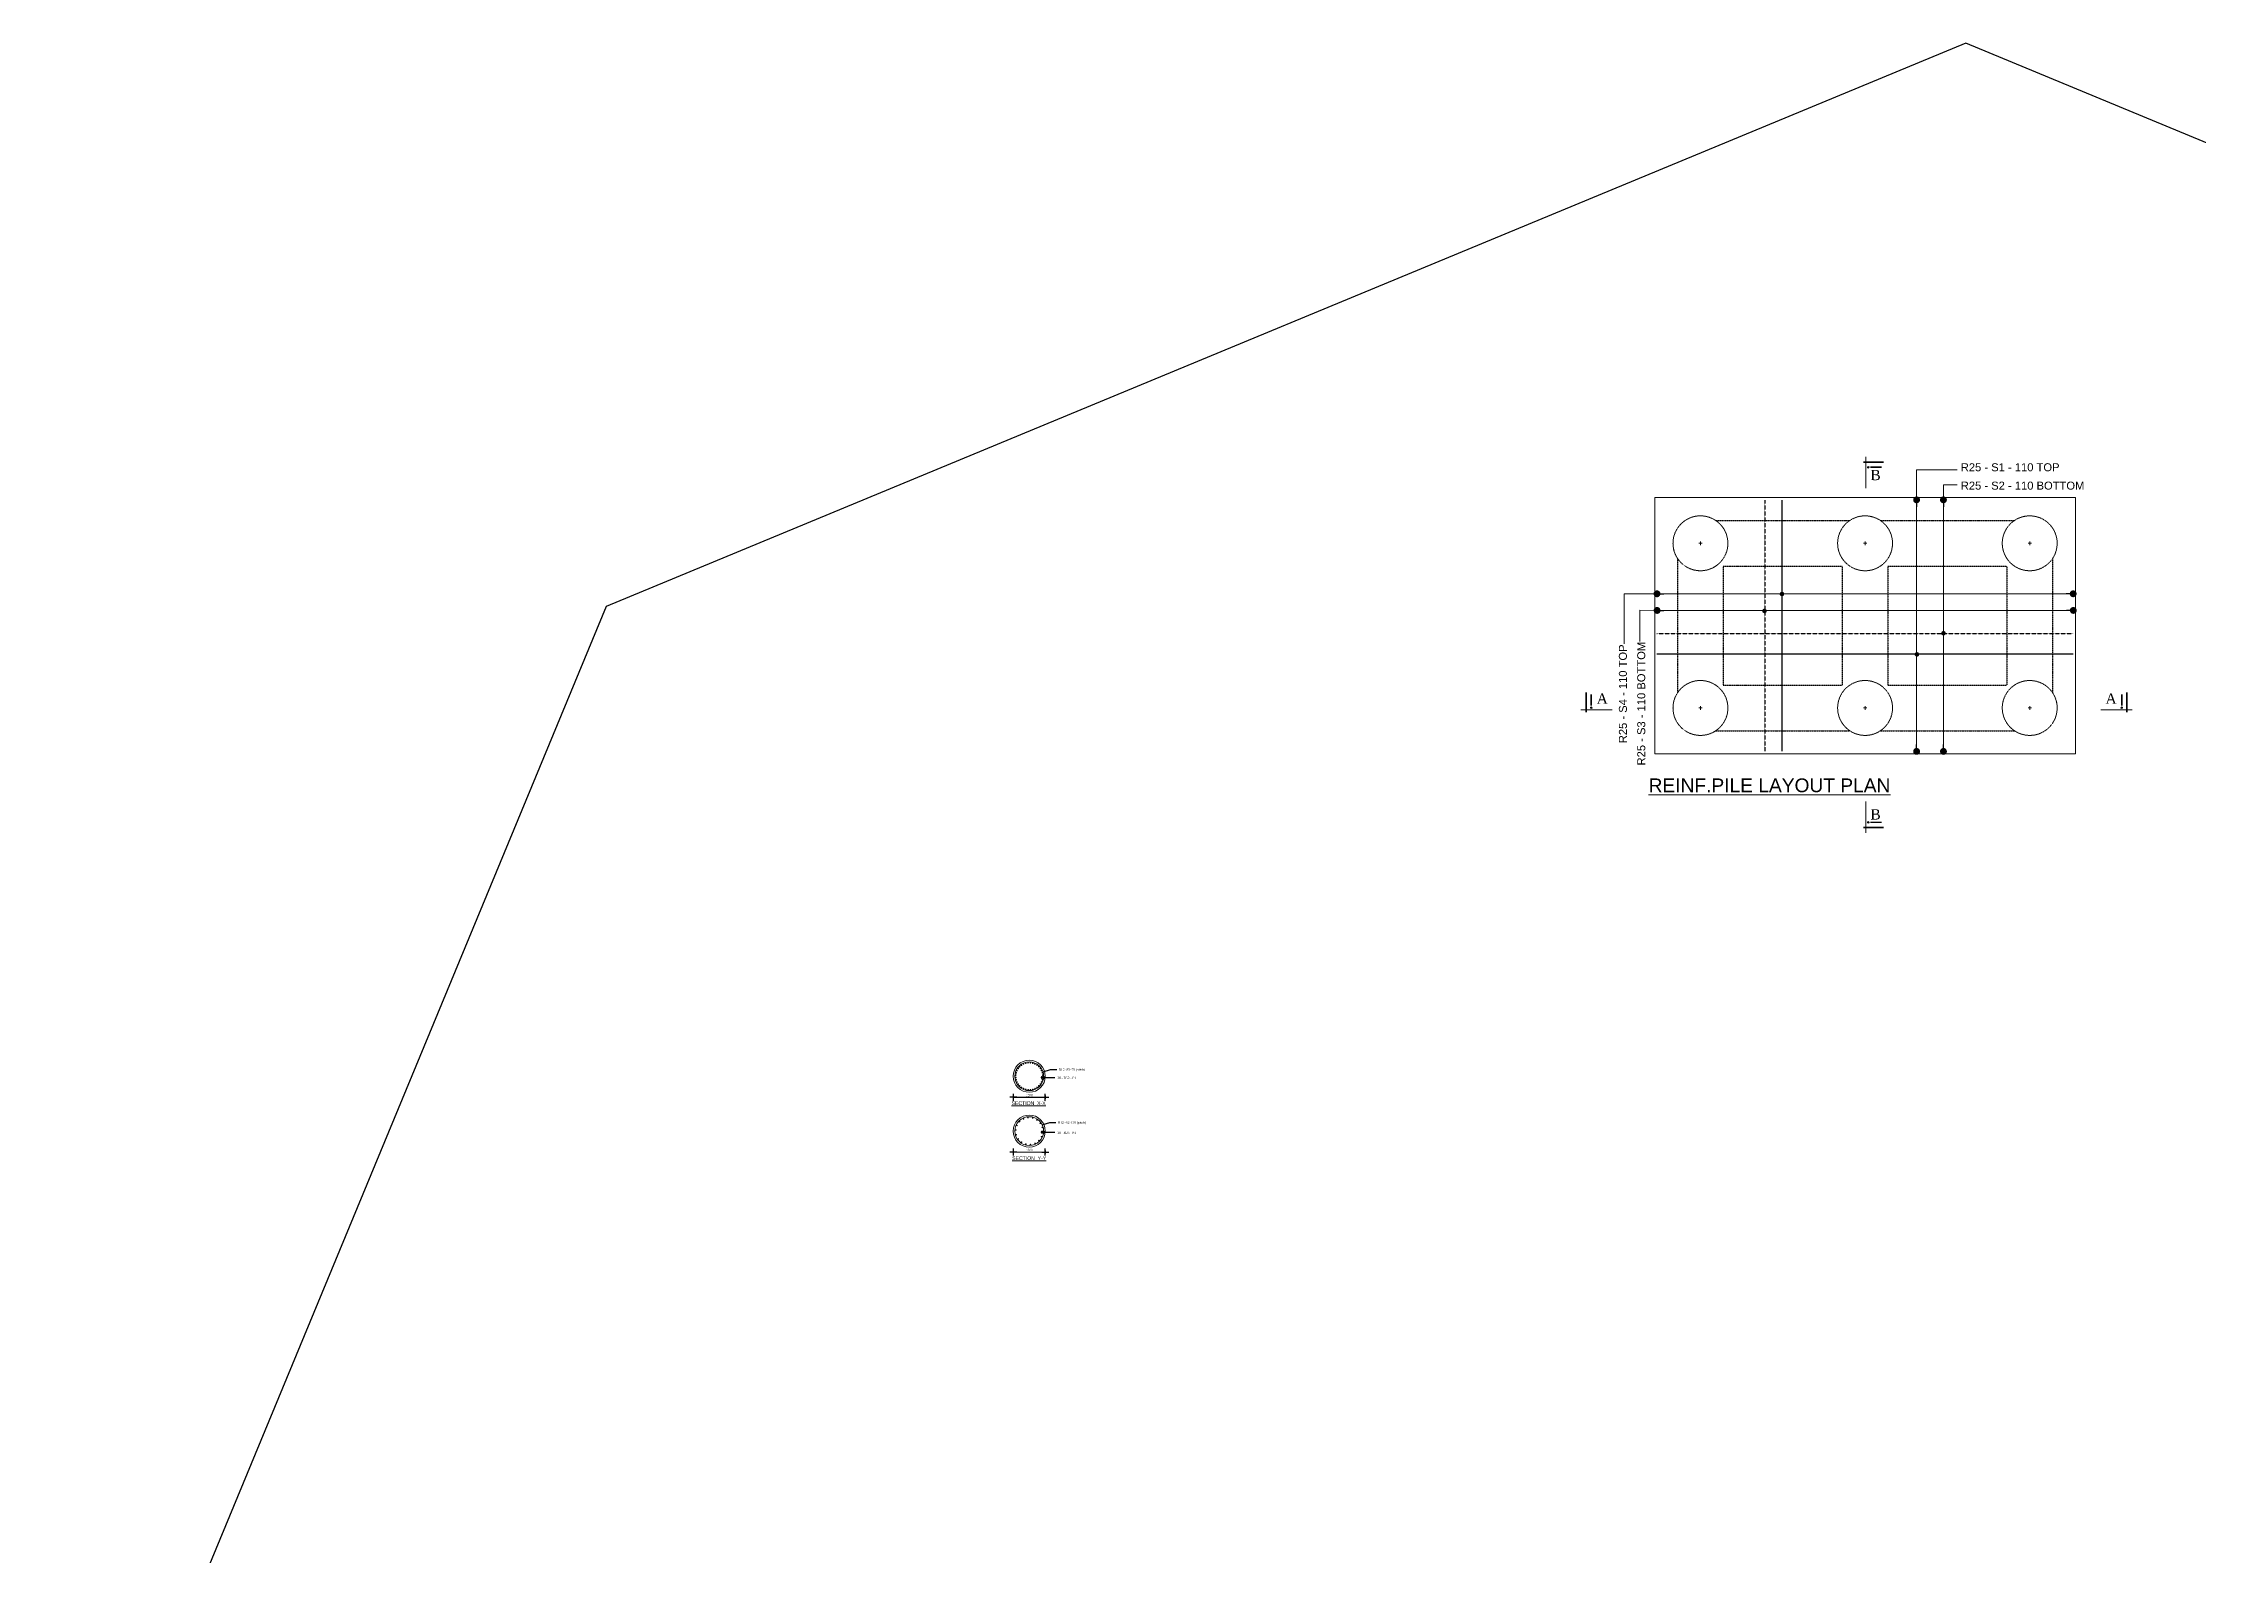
# Model space of a CAD drawing. Header units: millimetres. Extents: x -684453 to 35267, y -286696 to 273430.
# Drawn here: x -322541 to -275403, y 240355 to 273430 of the extents above; entities that cross this region are included whole.
import ezdxf

# ---------------------------------------------------------------- set-up
doc = ezdxf.new("R2010")
doc.units = ezdxf.units.MM
doc.header["$PDMODE"] = 2
doc.linetypes.add('DASHED', pattern=[0.75, 0.5, -0.25])
doc.linetypes.add('HIDDEN', pattern=[9.524999999999999, 6.35, -3.175])
doc.layers.get('Defpoints').update_dxf_attribs({"lineweight": 13})
for name, color, linetype, lineweight in [('Binder', 136, 'Continuous', 15), ('Center Line', 34, 'Continuous', 15), ('dim', 4, 'Continuous', 25), ('Dimision', 4, 'Continuous', 9), ('hatch', 65, 'Continuous', 9), ('L.L', 200, 'Continuous', 20), ('Pile', 11, 'Continuous', 15), ('Pire Line', 11, 'Continuous', 25), ('Reinf.', 12, 'Continuous', 30), ('Rod', 12, 'Continuous', 30), ('Text', 7, 'Continuous', 15)]:
    doc.layers.add(name, color=color, linetype=linetype, lineweight=lineweight)
doc.styles.add('ROMANS', font='arial.ttf', dxfattribs={"height": 200})
doc.styles.get("Standard").update_dxf_attribs({"font": 'times.ttf'})
doc.linetypes.add('BATTING', pattern='A,0.00254,-2.54,[134,ltypeshp.shx,S=2.54,R=0,X=-2.54,Y=0],-5.08,[134,ltypeshp.shx,S=2.54,R=180,X=2.54,Y=0],-2.54', length=10.16254)
doc.dimstyles.new('ALTER', dxfattribs={"dimtxt": 110, "dimasz": 65, "dimexe": 95, "dimexo": 100, "dimgap": 30, "dimtad": 1, "dimdec": 0, "dimzin": 0, "dimdsep": 46, "dimtxsty": 'Standard', "dimblk": 'DOT', "dimcen": 35, "dimadec": 0, "dimazin": 0, "dimtfac": 1, "dimtdec": 0, "dimtofl": 0, "dimtmove": 0, "dimatfit": 3, "dimfxl": 1, "dimtolj": 1, "dimtzin": 0, "dimarcsym": 0})
doc.dimstyles.new('ISO-25', dxfattribs={"dimtxt": 175, "dimasz": 100, "dimexe": 65, "dimexo": 115.625, "dimgap": 40, "dimtad": 1, "dimtoh": 1, "dimdec": 0, "dimtxsty": 'Standard', "dimblk": 'DOT', "dimcen": 300, "dimclrd": 256, "dimclre": 256, "dimclrt": 256, "dimadec": 0, "dimazin": 0, "dimtfac": 1, "dimtdec": 0, "dimtix": 1, "dimtmove": 0, "dimatfit": 3, "dimldrblk": 'DOT', "dimfxl": 75, "dimlwd": -1, "dimarcsym": 0})
doc.dimstyles.new('ISO-70', dxfattribs={"dimscale": 0, "dimtxt": 70, "dimasz": 0.75, "dimexe": 35, "dimexo": 35, "dimgap": 20, "dimtad": 1, "dimdec": 0, "dimlfac": -1, "dimzin": 1, "dimdsep": 46, "dimtxsty": 'Standard', "dimblk": 'DIM', "dimcen": 60, "dimclrd": 256, "dimclre": 256, "dimclrt": 256, "dimadec": 0, "dimazin": 0, "dimtfac": 1, "dimtdec": 0, "dimtix": 1, "dimtofl": 0, "dimtmove": 0, "dimatfit": 3, "dimldrblk": 'DOT', "dimfxl": 35, "dimfxlon": 1, "dimtolj": 1, "dimlwd": -1, "dimarcsym": 0})

# ---------------------------------------------------------------- blocks, each defined once
blk = doc.blocks.new('_Dot')
at = {"color": 0, "linetype": 'ByBlock', "lineweight": -2}
blk.add_line((-0.5, 0), (-1, 0), dxfattribs=at)
at = {"color": 0, "linetype": 'ByBlock', "const_width": 0.5}
blk.add_lwpolyline([(-0.25, 0, 1), (0.25, 0, 1)], format="xyb", close=True, dxfattribs=at)
blk = doc.blocks.new('DIM')
at = {"layer": 'dim'}
for p, q in [((-101.4035087719312, 0), (101.4035087719312, 0)), ((0, -101.4035087719276), (0, 101.4035087719276))]:
    blk.add_line(p, q, dxfattribs=at)
at = {"layer": 'dim', "const_width": 25.35087719298245}
blk.add_lwpolyline([(-12.67543859648868, 0, 1), (12.67543859648868, 0, 1)], format="xyb", close=True, dxfattribs=at)
blk = doc.blocks.new('*D245')
at = {"layer": 'Defpoints', "color": 0, "ltscale": 30, "transparency": 16777216}
for p in [(-301328.1387822386, 250841.0873877844), (-300628.1387822386, 250841.0873877844), (-300628.1387822386, 250382.455210619)]:
    blk.add_point(p, dxfattribs=at)
at = {"layer": 'dim', "lineweight": -2, "ltscale": 30, "transparency": 16777216}
for p, q in [((-301328.1387822386, 250417.455210619), (-301328.1387822386, 250347.455210619)), ((-300628.1387822386, 250417.455210619), (-300628.1387822386, 250347.455210619))]:
    blk.add_line(p, q, dxfattribs=at)
at = {"layer": 'dim', "ltscale": 30, "transparency": 16777216}
blk.add_line((-301327.3887822386, 250382.455210619), (-300628.8887822386, 250382.455210619), dxfattribs=at)
at = {"layer": 'dim', "ltscale": 30, "transparency": 16777216, "xscale": 0.75, "yscale": 0.75, "zscale": 0.75, "rotation": 180}
blk.add_blockref('DIM', (-301328.1387822386, 250382.455210619), dxfattribs=at)
at = {"layer": 'dim', "ltscale": 30, "transparency": 16777216, "xscale": 0.75, "yscale": 0.75, "zscale": 0.75}
blk.add_blockref('DIM', (-300628.1387822386, 250382.455210619), dxfattribs=at)
at = {"layer": 'dim', "ltscale": 30, "transparency": 16777216, "insert": (-300978.1387822386, 250427.8877989391), "char_height": 50, "attachment_point": 5}
blk.add_mtext('\\A1;1200', dxfattribs=at)
blk = doc.blocks.new('*D246')
at = {"layer": 'Defpoints', "color": 0, "transparency": 16777216}
for p in [(-301328.1387822386, 249642.7419035468), (-300628.1387822386, 249642.7419035468), (-300628.1387822386, 249184.1097263815)]:
    blk.add_point(p, dxfattribs=at)
at = {"layer": 'Text', "lineweight": -2, "transparency": 16777216}
for p, q in [((-301328.1387822386, 249219.1097263815), (-301328.1387822386, 249149.1097263815)), ((-300628.1387822386, 249219.1097263815), (-300628.1387822386, 249149.1097263815))]:
    blk.add_line(p, q, dxfattribs=at)
at = {"layer": 'Text', "transparency": 16777216}
blk.add_line((-301327.3887822386, 249184.1097263815), (-300628.8887822386, 249184.1097263815), dxfattribs=at)
at = {"layer": 'Text', "transparency": 16777216, "xscale": 0.75, "yscale": 0.75, "zscale": 0.75, "rotation": 180}
blk.add_blockref('DIM', (-301328.1387822386, 249184.1097263815), dxfattribs=at)
at = {"layer": 'Text', "transparency": 16777216, "xscale": 0.75, "yscale": 0.75, "zscale": 0.75}
blk.add_blockref('DIM', (-300628.1387822386, 249184.1097263815), dxfattribs=at)
at = {"layer": 'Text', "transparency": 16777216, "insert": (-300978.1387822386, 249229.5423147016), "char_height": 50, "attachment_point": 5}
blk.add_mtext('\\A1;1200', dxfattribs=at)

msp = doc.modelspace()

# ---------------------------------------------------------------- hatches: boundary and pattern name
at = {"layer": 'Dimision', "ltscale": 5}
h = msp.add_hatch(color=256, dxfattribs=at)
h.paths.add_polyline_path([(-284569.8677396206, 261384.9412292794, 1), (-284469.8677396206, 261384.9412292794)])
h.paths.add_polyline_path([(-284569.8677396206, 261384.9412292794), (-284469.8677396206, 261384.9412292794, 1)])
h = msp.add_hatch(color=256, dxfattribs=at)
h.paths.add_polyline_path([(-284547.2338856886, 261384.9412292794, 1), (-284497.2338856886, 261384.9412292794)])
h.paths.add_polyline_path([(-284547.2338856886, 261384.9412292794), (-284497.2338856886, 261384.9412292794, 1)])
h = msp.add_hatch(color=256, dxfattribs=at)
h.paths.add_polyline_path([(-284951.6269192798, 261014.1828234025, 1), (-284851.6269192798, 261014.1828234025)])
h.paths.add_polyline_path([(-284951.6269192798, 261014.1828234025), (-284851.6269192798, 261014.1828234025, 1)])
h = msp.add_hatch(color=256, dxfattribs=at)
h.paths.add_polyline_path([(-284928.9930653478, 261014.1828234025, 1), (-284878.9930653478, 261014.1828234025)])
h.paths.add_polyline_path([(-284928.9930653478, 261014.1828234025), (-284878.9930653478, 261014.1828234025, 1)])
h = msp.add_hatch(color=256, dxfattribs=at)
h.paths.add_polyline_path([(-281038.1688329582, 260526.8303332579, 1), (-280938.1688329582, 260526.8303332579)])
h.paths.add_polyline_path([(-281038.1688329582, 260526.8303332579), (-280938.1688329582, 260526.8303332579, 1)])
h = msp.add_hatch(color=256, dxfattribs=at)
h.paths.add_polyline_path([(-281015.5349790262, 260526.8303332579, 1), (-280965.5349790262, 260526.8303332579)])
h.paths.add_polyline_path([(-281015.5349790262, 260526.8303332579), (-280965.5349790262, 260526.8303332579, 1)])
h = msp.add_hatch(color=256, dxfattribs=at)
h.paths.add_polyline_path([(-281618.8939268525, 260065.7669095945, 1), (-281518.8939268525, 260065.7669095945)])
h.paths.add_polyline_path([(-281618.8939268525, 260065.7669095945), (-281518.8939268525, 260065.7669095945, 1)])
h = msp.add_hatch(color=256, dxfattribs=at)
h.paths.add_polyline_path([(-281596.2600729205, 260065.7669095945, 1), (-281546.2600729205, 260065.7669095945)])
h.paths.add_polyline_path([(-281596.2600729205, 260065.7669095945), (-281546.2600729205, 260065.7669095945, 1)])
at = {"layer": 'Text'}
for points in [[(-282616.2495706881, 264155.4097143805, 1), (-282652.1165257545, 264155.4097143805, 1)], [(-288689.8295905756, 258917.1958518045, 1), (-288689.8295905756, 258881.328896738, 1)], [(-277088.837692217, 258917.1958518045, -1), (-277088.837692217, 258881.328896738, -1)], [(-282616.2495706881, 256393.1094068841, -1), (-282652.1165257545, 256393.1094068841, -1)]]:
    msp.add_hatch(color=256, dxfattribs=at).paths.add_polyline_path(points)

# ---------------------------------------------------------------- linework, layer by layer
at = {"layer": 'Binder', "ltscale": 5}
for centre, radius in [((-300978.1387822386, 250841.0873877844), 314.7688715989889), ((-300978.1387822386, 249642.7419035468), 314.5659917857893)]:
    msp.add_circle(centre, radius, dxfattribs=at)
at = {"layer": 'Center Line'}
for p, q in [((-286339.622175465, 262493.8650388774), (-286264.622175465, 262493.8650388774)), ((-286302.122175465, 262456.3650388774), (-286302.122175465, 262531.3650388774)), ((-282739.622175465, 262493.8650388774), (-282664.622175465, 262493.8650388774)), ((-282702.122175465, 262456.3650388774), (-282702.122175465, 262531.3650388774)), ((-279139.622175465, 262493.8650388774), (-279064.622175465, 262493.8650388774)), ((-279102.122175465, 262456.3650388774), (-279102.122175465, 262531.3650388774)), ((-286339.622175465, 258893.8650388774), (-286264.622175465, 258893.8650388774)), ((-286302.122175465, 258856.3650388774), (-286302.122175465, 258931.3650388774)), ((-282739.622175465, 258893.8650388774), (-282664.622175465, 258893.8650388774)), ((-282702.122175465, 258856.3650388774), (-282702.122175465, 258931.3650388774)), ((-279139.622175465, 258893.8650388774), (-279064.622175465, 258893.8650388774)), ((-279102.122175465, 258856.3650388774), (-279102.122175465, 258931.3650388774))]:
    msp.add_line(p, q, dxfattribs=at)
at = {"layer": 'dim', "ltscale": 30}
for p, q in [((-300654.060206513, 250816.0049690539), (-300418.047885642, 250816.0049690539)), ((-300654.1245381756, 249619.0503906712), (-300418.047885642, 249617.6594848163))]:
    msp.add_line(p, q, dxfattribs=at)
for centre in [(-300682.6204239631, 250816.0049690539), (-300682.6847556257, 249619.0503906712)]:
    msp.add_circle(centre, 28.56021745014732, dxfattribs=at)
at = {"layer": 'Dimision', "ltscale": 3}
msp.add_line((-282682.3196703469, 256848.3913313176), (-282682.3196703469, 256164.247813309), dxfattribs=at)
at = {"layer": 'Dimision', "ltscale": 5}
for centre in [(-284522.2338856886, 261384.9412292794), (-284522.2338856886, 261384.9412292794), (-284903.9930653478, 261014.1828234025), (-284903.9930653478, 261014.1828234025), (-280990.5349790262, 260526.8303332579), (-280990.5349790262, 260526.8303332579), (-281571.2600729205, 260065.7669095945), (-281571.2600729205, 260065.7669095945)]:
    msp.add_circle(centre, 25, dxfattribs=at)
at = {"layer": 'hatch', "linetype": 'DASHED', "ltscale": 4}
for centre in [(-286302.122175465, 262493.8650388774), (-282702.122175465, 262493.8650388774), (-279102.122175465, 262493.8650388774), (-286302.122175465, 258893.8650388774), (-282702.122175465, 258893.8650388774), (-279102.122175465, 258893.8650388774)]:
    msp.add_circle(centre, 600, dxfattribs=at)
at = {"layer": 'L.L', "ltscale": 5}
for centre in [(-300978.1387822386, 250841.0873877844), (-300978.1387822386, 249642.7419035468)]:
    msp.add_circle(centre, 350, dxfattribs=at)
at = {"layer": 'Pile', "ltscale": 3}
for p, q in [((-278102.122175465, 263493.8650388774), (-287302.122175465, 263493.8650388774)), ((-287302.122175465, 257893.8650388774), (-287302.122175465, 263493.8650388774)), ((-278102.122175465, 263493.8650388774), (-278102.122175465, 257893.8650388774)), ((-278102.122175465, 257893.8650388774), (-287302.122175465, 257893.8650388774))]:
    msp.add_line(p, q, dxfattribs=at)
at = {"layer": 'Pire Line', "linetype": 'HIDDEN', "ltscale": 0.2}
for p, q in [((-285970.4596964295, 262993.8650388774), (-283033.7846545006, 262993.8650388774)), ((-282370.4596964295, 262993.8650388774), (-279433.7846545006, 262993.8650388774)), ((-286802.122175465, 262162.2025598419), (-286802.122175465, 259225.527517913)), ((-278602.122175465, 262162.2025598419), (-278602.122175465, 259225.527517913)), ((-285802.122175465, 261993.8650388774), (-285802.122175465, 259393.8650388774)), ((-285802.122175465, 261993.8650388774), (-283202.122175465, 261993.8650388774)), ((-283202.122175465, 261993.8650388774), (-283202.1221754651, 259393.8650388774)), ((-282202.122175465, 261993.8650388774), (-279602.122175465, 261993.8650388774)), ((-282202.122175465, 261993.8650388774), (-282202.122175465, 259393.8650388774)), ((-279602.122175465, 261993.8650388774), (-279602.1221754651, 259393.8650388774)), ((-285802.122175465, 259393.8650388774), (-283202.1221754651, 259393.8650388774)), ((-282202.122175465, 259393.8650388774), (-279602.1221754651, 259393.8650388774)), ((-285970.4596964295, 258393.8650388774), (-283033.7846545005, 258393.8650388774)), ((-282370.4596964295, 258393.8650388774), (-279433.7846545006, 258393.8650388774))]:
    msp.add_line(p, q, dxfattribs=at)
at = {"layer": 'Pire Line', "color": 2, "linetype": 'BATTING', "ltscale": 150}
msp.add_lwpolyline([(-238454.7649082613, 231386.7237467799), (-250768.8838080566, 261115.6366033406), (-280497.7966646173, 273429.7555031359), (-310226.709521178, 261115.6366033406), (-322540.8284209733, 231386.7237467799), (-310226.709521178, 201657.8108902192), (-280497.7966646173, 189343.6919904239), (-250768.8838080566, 201657.8108902192)], close=True, dxfattribs=at)
at = {"layer": 'Reinf.', "ltscale": 30, "const_width": 18}
for points in [[(-301264.9638080776, 250868.4991779208, 1), (-301282.3504729508, 250863.8404351089, 1)], [(-301265.3662988467, 250818.2760881885, 1), (-301281.6798390133, 250810.6689594771, 1)], [(-301255.846284039, 250917.8893742809, 1), (-301273.7777886046, 250916.3205709114, 1)], [(-301257.0415268675, 250768.7461082513, 1), (-301271.7862636647, 250758.421732397, 1)], [(-301238.2907580851, 250964.9459811449, 1), (-301256.2222626507, 250966.5147845143, 1)], [(-301212.8306459882, 251008.2392073252, 1), (-301230.2173108613, 251012.897950137, 1)], [(-301180.2395403711, 251046.4536100516, 1), (-301196.5530805377, 251054.0607387629, 1)], [(-301141.507705486, 251078.4280640348, 1), (-301156.2524422832, 251088.7524398891, 1)], [(-301097.8119885369, 251103.1910416702, 1), (-301110.5399105982, 251115.9189637315, 1)], [(-301050.4800617718, 251119.9901324133, 1), (-301060.8044376262, 251134.7348692104, 1)], [(-301000.9500818346, 251128.3149043923, 1), (-301008.557210546, 251144.6284445589, 1)], [(-300950.7269921023, 251127.9124136234, 1), (-300955.3857349141, 251145.2990784965, 1)], [(-300901.3367957422, 251118.7948895847, 1), (-300902.9055991117, 251136.7263941503, 1)], [(-300854.2801888781, 251101.2393636308, 1), (-300852.7113855087, 251119.1708681964, 1)], [(-300810.9869626979, 251075.7792515339, 1), (-300806.3282198861, 251093.165916407, 1)], [(-300772.7725599714, 251043.1881459168, 1), (-300765.1654312601, 251059.5016860834, 1)], [(-300740.7981059883, 251004.4563110318, 1), (-300730.473730134, 251019.2010478289, 1)], [(-300716.0351283528, 250960.7605940825, 1), (-300703.3072062915, 250973.4885161438, 1)], [(-300699.2360376098, 250913.4286673175, 1), (-300684.4913008127, 250923.7530431718, 1)], [(-300700.4312804383, 250764.2854012879, 1), (-300682.4997758727, 250765.8542046574, 1)], [(-300690.9112656307, 250863.8986873803, 1), (-300674.5977254641, 250871.5058160916, 1)], [(-300691.3137563997, 250813.675597648, 1), (-300673.9270915266, 250818.3343404598, 1)], [(-301240.2424361245, 250721.4141814862, 1), (-301252.9703581859, 250708.6862594249, 1)], [(-301215.4794584892, 250677.718464537, 1), (-301225.8038343434, 250662.9737277398, 1)], [(-301183.505004506, 250638.986629652, 1), (-301191.1121332173, 250622.6730894853, 1)], [(-301145.2906017796, 250606.3955240349, 1), (-301149.9493445914, 250589.0088591617, 1)], [(-301101.9973755993, 250580.935411938, 1), (-301103.5661789688, 250563.0039073724, 1)], [(-301054.9407687352, 250563.379885984, 1), (-301053.3719653657, 250545.4483814184, 1)], [(-301005.5505723751, 250554.2623619454, 1), (-301000.8918295632, 250536.8756970722, 1)], [(-300955.3274826428, 250553.8598711764, 1), (-300947.7203539314, 250537.5463310098, 1)], [(-300905.7975027056, 250562.1846431555, 1), (-300895.4731268513, 250547.4399063583, 1)], [(-300858.4655759406, 250578.9837338985, 1), (-300845.7376538792, 250566.2558118372, 1)], [(-300814.7698589913, 250603.746711534, 1), (-300800.0251221941, 250593.4223356797, 1)], [(-300776.0380241063, 250635.7211655171, 1), (-300759.7244839397, 250628.1140368058, 1)], [(-300743.4469184892, 250673.9355682436, 1), (-300726.0602536161, 250669.2768254317, 1)], [(-300717.9868063924, 250717.2287944238, 1), (-300700.0553018268, 250715.6599910544, 1)], [(-301181.0843165081, 249847.0012785175, 1), (-301197.3978566748, 249854.6084072288, 1)], [(-301098.9843825101, 249904.0943916512, 1), (-301111.7123045715, 249916.8223137126, 1)], [(-301002.3086856282, 249929.6645375677, 1), (-301009.9158143395, 249945.9780777343, 1)], [(-300902.7177416877, 249920.6275792941, 1), (-300904.2865450572, 249938.5590838597, 1)], [(-300812.2236883338, 249878.0735073697, 1), (-300807.5649455219, 249895.4601722428, 1)], [(-300741.7414439507, 249807.1349708996, 1), (-300731.4170680964, 249821.8797076968, 1)], [(-301264.8994764151, 249668.7627878285, 1), (-301282.2861412882, 249664.1040450166, 1)], [(-301256.5053570591, 249569.1156027702, 1), (-301271.2500938563, 249558.7912269159, 1)], [(-301238.7060239163, 249765.271470215, 1), (-301256.6375284818, 249766.8402735844, 1)], [(-301214.5361205268, 249478.3488361941, 1), (-301224.8604963811, 249463.604099397, 1)], [(-301144.0538761436, 249407.4102997241, 1), (-301148.7126189554, 249390.0236348509, 1)], [(-301053.5598227897, 249364.8562277996, 1), (-301051.9910194202, 249346.924723234, 1)], [(-300953.9688788492, 249355.819269526, 1), (-300946.3617501379, 249339.5057293594, 1)], [(-300857.2931819673, 249381.3894154425, 1), (-300844.565259906, 249368.6614933811, 1)], [(-300775.1932479693, 249438.4825285762, 1), (-300758.8797078026, 249430.8753998649, 1)], [(-300717.5715405612, 249520.2123368788, 1), (-300699.6400359956, 249518.6435335093, 1)], [(-300699.7722074183, 249716.3682043235, 1), (-300685.0274706211, 249726.6925801778, 1)], [(-300691.3780880623, 249616.7210192653, 1), (-300673.9914231892, 249621.3797620771, 1)]]:
    msp.add_lwpolyline(points, format="xyb", close=True, dxfattribs=at)
at = {"layer": 'Rod', "linetype": 'DASHED', "ltscale": 5}
for p, q in [((-284895.1961612175, 263435.3949624788), (-284895.1961612174, 257947.9566763709)), ((-278152.122175465, 260511.7906204358), (-287255.3945275727, 260511.7906204358))]:
    msp.add_line(p, q, dxfattribs=at)
at = {"layer": 'Rod', "ltscale": 0.1}
for p, q in [((-284525.0468483464, 263435.3949624788), (-284525.0468483464, 257947.9566763709)), ((-278152.122175465, 260070.2633767048), (-287252.122175465, 260070.2633767048))]:
    msp.add_line(p, q, dxfattribs=at)
at = {"layer": 'Text'}
for p, q in [((-282682.3196703469, 263700.1277899469), (-282682.3196703469, 264384.2713079555)), ((-288234.547666142, 258851.1257521456), (-288918.6911841506, 258851.1257521456)), ((-277544.1196166506, 258851.1257521456), (-276859.9760986419, 258851.1257521456))]:
    msp.add_line(p, q, dxfattribs=at)
at = {"layer": 'Text', "const_width": 35.86695506645954}
for points in [[(-282737.2004740853, 264265.6318435316), (-282294.8219279193, 264265.6318435316)], [(-282588.6957911805, 264155.4097143805), (-282339.1722535587, 264155.4097143805)], [(-288800.0517197268, 258796.2449484072), (-288800.0517197268, 259238.6234945732)], [(-288689.8295905756, 258944.749631312), (-288689.8295905756, 259194.2731689339)], [(-277088.837692217, 258944.749631312), (-277088.837692217, 259194.2731689339)], [(-276978.6155630658, 258796.2449484072), (-276978.6155630658, 259238.6234945732)], [(-282737.2004740853, 256282.8872777328), (-282294.8219279193, 256282.8872777328)], [(-282588.6957911805, 256393.1094068841), (-282339.1722535587, 256393.1094068841)]]:
    msp.add_lwpolyline(points, dxfattribs=at)
at = {"layer": 'Text'}
for centre in [(-282634.1830482213, 264155.4097143805), (-288689.8295905756, 258899.2623742712), (-277088.837692217, 258899.2623742712), (-282634.1830482213, 256393.1094068841)]:
    msp.add_circle(centre, 17.93347753322977, dxfattribs=at)

# ---------------------------------------------------------------- texts
for s, p in [('B', (-282586.0445230537, 263874.3549799492)), ('A', (-288570.8110671399, 258985.9681477657)), ('A', (-277445.7624785304, 258985.9681477657)), ('B', (-282586.0445230537, 256455.0059263273))]:
    msp.add_text(s, height=224.1684691653721, dxfattribs=at).set_placement(p)
at = {"layer": 'Text', "style": 'ROMANS'}
for s, p in [('R25 - S1 - 110 TOP', (-280609.9614007853, 264068.760213513)), ('R25 - S2 - 110 BOTTOM', (-280609.9614007853, 263667.3442504557))]:
    msp.add_text(s, height=175, dxfattribs=at).set_placement(p)
for s, p in [('R25 - S4 - 110 TOP', (-287910.1275497493, 258122.8240039389)), ('R25 - S3 - 110 BOTTOM', (-287508.7115866921, 257636.6890042538))]:
    msp.add_text(s, height=175, rotation=90, dxfattribs=at).set_placement(p)
at = {"layer": 'Text', "attachment_point": 1, "style": 'ROMANS'}
for s, insert, char_height, width in [('{\\LREINF.PILE LAYOUT PLAN }', (-287435.1584312826, 257352.3636467463), 300, 17029.00513422024), ('{\\LSECTION  X-X}', (-301363.9631291148, 250292.5707553845), 80, 5833.808246745815), ('{\\LSECTION  Y-Y}', (-301351.6707638936, 249091.2353096745), 80, 5833.808246745815)]:
    msp.add_mtext(s, dxfattribs=dict(at, insert=insert, char_height=char_height, width=width))
at = {"layer": 'Text', "ltscale": 30, "char_height": 50, "width": 7399.401016983786, "attachment_point": 1}
for s, insert in [('36 - R32 - P1', (-300365.3380568276, 250830.8048431952)), ('R12 -S1-75 (pitch)', (-300334.1472911949, 251013.2850129567)), ('R12 -S2-150 (pitch)', (-300352.1518985899, 249855.1059162476)), ('18 - R25 - P2', (-300365.3380568276, 249632.4593589577))]:
    msp.add_mtext(s, dxfattribs=dict(at, insert=insert))

# ---------------------------------------------------------------- dimensions: what is measured, and where the dimension line sits
at = {"layer": 'dim', "ltscale": 30}
dim = msp.add_linear_dim(base=(-300628.1387822386, 250382.455210619), p1=(-301328.1387822386, 250841.0873877844), p2=(-300628.1387822386, 250841.0873877844), text='1200', dimstyle='ISO-70', override={"dimscale": 1, "dimtxt": 50}, dxfattribs=at)
dim.commit()
dim.dimension.update_dxf_attribs({"geometry": '*D245', "text_midpoint": (-300978.1387822386, 250427.8877989391)})
at = {"layer": 'Text'}
dim = msp.add_linear_dim(base=(-300628.1387822386, 249184.1097263815), p1=(-301328.1387822386, 249642.7419035468), p2=(-300628.1387822386, 249642.7419035468), text='1200', dimstyle='ISO-70', override={"dimscale": 1, "dimtxt": 50}, dxfattribs=at)
dim.commit()
dim.dimension.update_dxf_attribs({"geometry": '*D246', "text_midpoint": (-300978.1387822386, 249229.5423147016)})

# ---------------------------------------------------------------- leaders
at = {"layer": 'dim', "ltscale": 30}
for points in [[(-300677.5145324265, 250939.0643203441), (-300512.6267480975, 250989.2749984831), (-300377.0491221318, 250989.2749984831)], [(-300695.5191398215, 249780.885223635), (-300530.6313554924, 249831.0959017741), (-300395.0537295268, 249831.0959017741)]]:
    msp.add_leader(points, dimstyle='ALTER', override={"dimasz": 75, "dimtad": 0}, dxfattribs=at)
at = {"layer": 'Dimision', "ltscale": 5}
for points in [[(-281575.3067372051, 257943.8650388774), (-281575.3067372052, 264100.245641001), (-280689.6681704837, 264100.245641001)], [(-280988.5206901149, 257943.8650388774), (-280988.5206901151, 263773.0275505359), (-280689.6681704837, 263773.0275505359)], [(-281575.3067372052, 263443.8650388774), (-281575.3067372052, 257943.8650388774)], [(-280988.5206901151, 263443.8650388774), (-280988.520690115, 257943.8650388774)], [(-278152.122175465, 261389.822128857), (-287966.9251422975, 261389.822128857), (-287966.9251422975, 260292.4283916355)], [(-287252.122175465, 261389.822128857), (-278152.122175465, 261389.822128857)], [(-278149.3092128072, 261026.0731802532), (-287629.0275464546, 261030.6345741946), (-287629.0275464546, 260346.708162417)], [(-287249.3092128072, 261026.0731802532), (-278149.3092128072, 261026.0731802532)]]:
    msp.add_leader(points, dimstyle='ISO-25', override={"dimasz": 150, "dimtad": 0}, dxfattribs=at)

doc.saveas('drawing.dxf')
